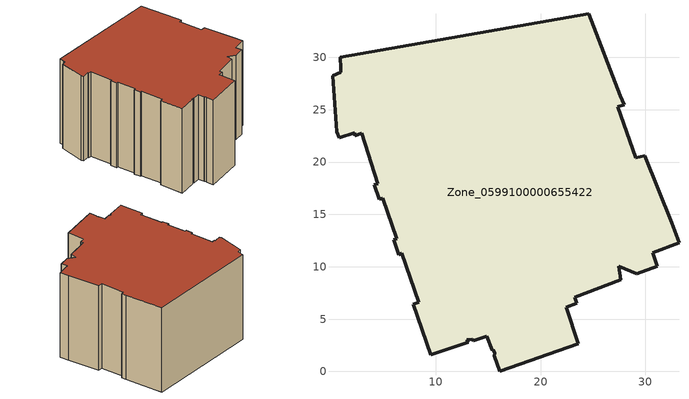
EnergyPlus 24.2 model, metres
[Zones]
Zone_0599100000655422
 floor ground (C_G): 13.11,2.77 9.53,1.58 7.82,6.43 8.37,6.62 6.75,11.28 6.44,11.17 5.96,12.56 6.26,12.7 4.91,16.55 4.6,16.46 4.12,17.83 4.45,17.94 2.9,22.75 2.26,22.54 2.24,22.8 0.78,22.3 0.55,22.89 0.13,28.26 0.92,28.58 0.9,28.92 0.9,28.96 0.85,30.03 24.61,34.19 27.62,26.36 27.98,25.48 27.38,25.27 29.09,20.42 29.96,20.61 32.55,14.21 33.23,12.29 30.7,11.36 31.16,10.05 29.21,9.32 27.49,10.06 27.66,8.74 23.28,7.1 23.47,6.51 22.47,6.15 23.61,2.65 16.11,0 15.56,1.49 15.64,1.72 15.49,2.08 15.37,2 14.87,3.35 13.56,2.92 13.49,3.09 12.98,3.01 z0
 wall outside (C_F): 14.87,3.35 15.37,2 15.49,2.08 15.64,1.72 15.56,1.49 16.11,0 23.61,2.65 22.47,6.15 23.47,6.51 23.28,7.1 27.66,8.74 27.49,10.06 29.21,9.32 31.16,10.05 30.7,11.36 33.23,12.29 32.55,14.21 29.96,20.61 29.09,20.42 27.38,25.27 27.98,25.48 27.62,26.36 24.61,34.19 0.85,30.03 0.9,28.96 0.9,28.92 0.92,28.58 0.13,28.26 0.55,22.89 0.78,22.3 2.24,22.8 2.26,22.54 2.9,22.75 4.45,17.94 4.12,17.83 4.6,16.46 4.91,16.55 6.26,12.7 5.96,12.56 6.44,11.17 6.75,11.28 8.37,6.62 7.82,6.43 9.53,1.58 13.11,2.77 12.98,3.01 13.49,3.09 13.56,2.92 14.87,3.35 z0:20.73
 roof outside (C_R): 9.53,1.58 13.11,2.77 12.98,3.01 13.49,3.09 13.56,2.92 14.87,3.35 15.37,2 15.49,2.08 15.64,1.72 15.56,1.49 16.11,0 23.61,2.65 22.47,6.15 23.47,6.51 23.28,7.1 27.66,8.74 27.49,10.06 29.21,9.32 31.16,10.05 30.7,11.36 33.23,12.29 32.55,14.21 29.96,20.61 29.09,20.42 27.38,25.27 27.98,25.48 27.62,26.36 24.61,34.19 0.85,30.03 0.9,28.96 0.9,28.92 0.92,28.58 0.13,28.26 0.55,22.89 0.78,22.3 2.24,22.8 2.26,22.54 2.9,22.75 4.45,17.94 4.12,17.83 4.6,16.46 4.91,16.55 6.26,12.7 5.96,12.56 6.44,11.17 6.75,11.28 8.37,6.62 7.82,6.43 z20.73
[BUILDING]
Pand.0599100000655422: North Axis=0; Terrain=City; Loads Convergence Tolerance Value=0.04; Temperature Convergence Tolerance Value=0.4; Solar Distribution=FullExterior; Maximum Number of Warmup Days=25; Minimum Number of Warmup Days=1
[Site:Location]
Rotterdam.The.Hague.AP_ZH_NLD Design_Conditions: Latitude=51.96; Longitude=4.45; Time Zone=1; Elevation=-4.5
[SITE:GROUNDTEMPERATURE:BUILDINGSURFACE]
18, 18, 18, 18, 18, 18, 18, 18, 18, 18, 18, 18
[MATERIAL] Thermal Absorptance=0.9; Solar Absorptance=0.7; Visible Absorptance=0.7
Name | Roughness | Thickness | Conductivity | Density | Specific Heat
G.TC.1946 | MediumSmooth | 0.15 | 1 | 540 | 1210
F.TC.1946 | Rough | 0.3 | 0.857143 | 1920 | 840
R.TC.1946 | MediumRough | 0.2 | 0.909091 | 1500 | 1000
[CONSTRUCTION]
C_G: G.TC.1946
C_F: F.TC.1946
C_R: R.TC.1946
[ZONE]
Zone_0599100000655422: Type=1; Multiplier=1; Ceiling Height=Autocalculate; Volume=Autocalculate; Floor Area=autocalculate; Part of Total Floor Area=Yes
[ZONEINFILTRATION:DESIGNFLOWRATE]
Infil_Zone_0599100000655422: Zone or ZoneList or Space or SpaceList=Zone_0599100000655422; Schedule=AlwaysOn; Design Flow Rate Calculation Method=Flow/Area; Flow Rate per Floor Area=0.003; Constant Term Coefficient=1; Temperature Term Coefficient=0; Velocity Term Coefficient=0; Velocity Squared Term Coefficient=0
[HVACTEMPLATE:ZONE:IDEALLOADSAIRSYSTEM]
Zone_0599100000655422: Maximum Heating Supply Air Temperature=50; Minimum Cooling Supply Air Temperature=13; Maximum Heating Supply Air Humidity Ratio=0.0156; Minimum Cooling Supply Air Humidity Ratio=0.0077; Heating Limit=NoLimit; Cooling Limit=NoLimit; Dehumidification Control Type=ConstantSensibleHeatRatio; Cooling Sensible Heat Ratio=0.7; Dehumidification Setpoint=60; Humidification Control Type=None; Humidification Setpoint=30; Outdoor Air Method=None; Outdoor Air Flow Rate per Person=0.00944; Outdoor Air Flow Rate per Zone Floor Area=0; Outdoor Air Flow Rate per Zone=0; Demand Controlled Ventilation Type=None; Outdoor Air Economizer Type=NoEconomizer; Heat Recovery Type=None; Sensible Heat Recovery Effectiveness=0.7; Latent Heat Recovery Effectiveness=0.65
[ZONECONTROL:THERMOSTAT]
ThermostatControl_Zone_0599100000655422: Zone or ZoneList=Zone_0599100000655422; Control Type Schedule=DualSetpointControlType; Control 1=Thermostat_Zone_0599100000655422; Temperature Difference Between Cutout And Setpoint=0
[THERMOSTATSETPOINT:DUALSETPOINT]
Thermostat_Zone_0599100000655422: Heating Setpoint Temperature Schedule=HeatingSetpoint_Zone_0599100000655422; Cooling Setpoint Temperature Schedule=CoolingSetpoint_Zone_0599100000655422
[SCHEDULE:COMPACT]
HeatingSetpoint_Zone_0599100000655422: Through: 12/31, For: AllDays, Until: 24:00, 21
CoolingSetpoint_Zone_0599100000655422: Through: 12/31, For: AllDays, Until: 24:00, 24
DualSetpointControlType: Through: 12/31, For: AllDays, Until: 24:00, 4
AlwaysOn: Through: 12/31, For: AllDays, Until: 24:00, 1
